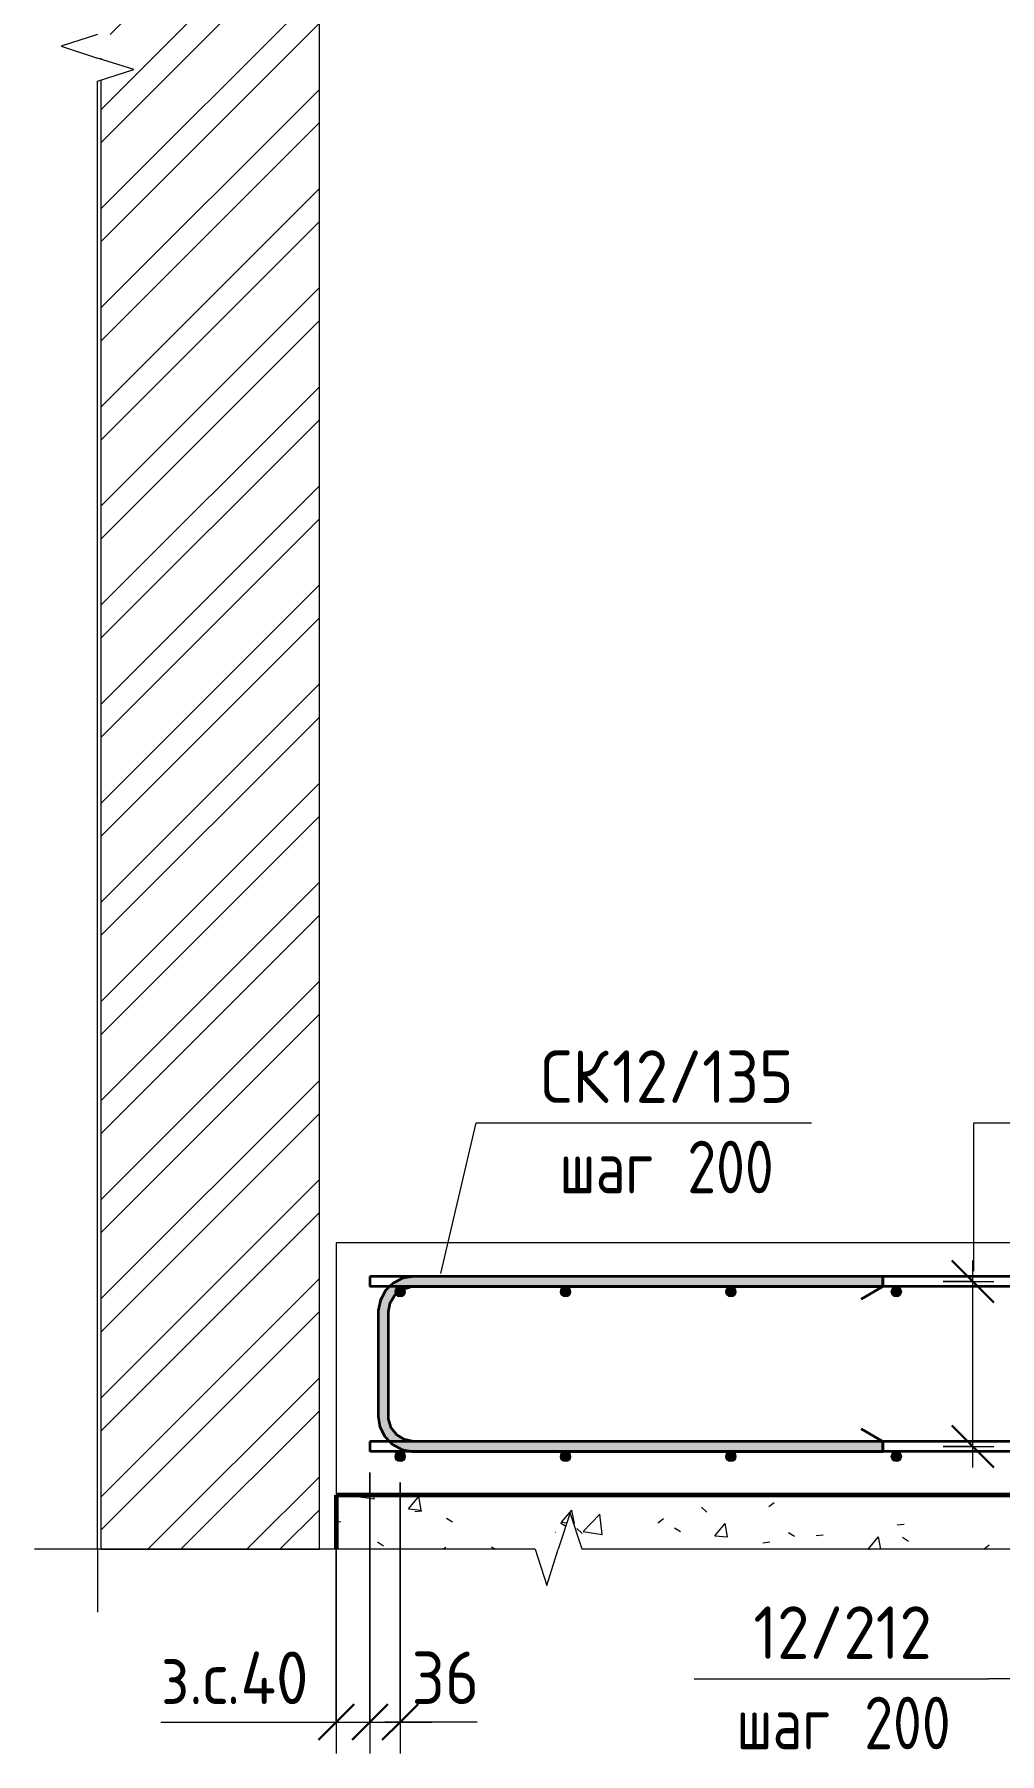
# Model space of a CAD drawing. Header units: millimetres. Extents: x -39709 to 12452, y -4989 to 80275.
# Drawn here: x 2311 to 3459, y -3557 to -1513 of the extents above; entities that cross this region are included whole.
import ezdxf

# ---------------------------------------------------------------- set-up
doc = ezdxf.new("R2010")
doc.units = ezdxf.units.MM
for name, color, linetype, lineweight in [('AA_Dim', 7, 'Continuous', 9), ('AA_Dim-25', 7, 'Continuous', 9), ('AA_Linii', 7, 'Continuous', 9), ('AA_Oformlenie', 7, 'Continuous', 9), ('AA_Vinoska', 7, 'Continuous', 9), ('AF_Pokritie', 7, 'Continuous', 9), ('AF_Stena_Опалубка', 253, 'Continuous', 20), ('KR_Armatura', 7, 'Continuous', 20), ('KR_Armatura_Tonkie', 7, 'Continuous', 20), ('KR_Fundament', 7, 'Continuous', 20)]:
    doc.layers.add(name, color=color, linetype=linetype, lineweight=lineweight)
doc.styles.add('ISOCPEUR_6', font='isocpeur.TTF', dxfattribs={"width": 0.9, "height": 62.5})
doc.styles.add('ISOCPEUR_7', font='isocpeur.TTF', dxfattribs={"width": 0.8, "height": 62.5})
doc.dimstyles.new('00_Точн_3_знака__прозр__2', dxfattribs={"dimscale": 304.8, "dimtxt": 62.672186, "dimasz": 0.139436, "dimexe": 0.123031, "dimexo": 0.082021, "dimgap": 0.008202, "dimtad": 1, "dimdec": 3, "dimrnd": 0.001, "dimdsep": 46, "dimtxsty": 'ISOCPEUR_6', "dimblk1": 'OBLIQUE', "dimblk2": 'OBLIQUE', "dimsah": 1, "dimcen": 0.09, "dimdle": 0.123031, "dimazin": 0, "dimtfac": 1, "dimtdec": 4, "dimtix": 1, "dimtmove": 1, "dimatfit": 3, "dimfxl": 1, "dimtvp": 1, "dimtolj": 1, "dimtzin": 0, "dimlwd": 18, "dimlwe": 18, "dimarcsym": 2})
doc.dimstyles.new('10_Раскладка_арматуры_с_засечками_3', dxfattribs={"dimscale": 304.8, "dimtxt": 0.18, "dimasz": 0.164042, "dimexe": 0.082021, "dimexo": 0, "dimgap": 0, "dimtad": 1, "dimdec": 3, "dimrnd": 0.001, "dimdsep": 46, "dimtxsty": 'ISOCPEUR_6', "dimblk1": 'OBLIQUE', "dimblk2": 'OBLIQUE', "dimsah": 1, "dimcen": 0.09, "dimdle": 0.082021, "dimazin": 0, "dimtfac": 1, "dimtdec": 4, "dimtix": 1, "dimtmove": 0, "dimatfit": 3, "dimfxl": 1, "dimtvp": 1, "dimtolj": 1, "dimtzin": 0, "dimlwd": 18, "dimlwe": 18, "dimarcsym": 2})

# ---------------------------------------------------------------- blocks, each defined once
blk = doc.blocks.new('350_Стержень П торец СК-СГ _НесАрм_РабПлоск_ - 350_Стержень П торец СК-СГ _НесАрм_РабПлоск_-4145397-2-2 Армирование')
at = {"layer": 'KR_Armatura_Tonkie', "lineweight": 35}
for p, q in [((-78704.8, -3011.6), (-78697.3, -3005.7)), ((-78695.4, -3005), (-78687.9, -3002.7)), ((-78125, -2990), (-78683, -2990)), ((-78683, -3002), (-78125, -3002)), ((-78125, -3002), (-78150.9, -3017)), ((-78125, -3001.8), (-78125, -2990.2)), ((-78125, -2990.2), (-78125, -3001.8)), ((-78713, -3032), (-78711.2, -3022.5)), ((-78710.2, -3020), (-78706.2, -3013.5)), ((-78725, -3032), (-78725, -3156)), ((-78713, -3156), (-78713, -3032)), ((-78710, -3168.5), (-78712.3, -3161)), ((-78703.3, -3177.9), (-78709.2, -3170.3)), ((-78695, -3183.2), (-78701.5, -3179.3)), ((-78683, -3186), (-78692.5, -3184.3)), ((-78125, -3186), (-78683, -3186)), ((-78125, -3186), (-78150.9, -3171)), ((-78125, -3186.2), (-78125, -3197.8)), ((-78125, -3197.8), (-78125, -3186.2)), ((-78683, -3198), (-78125, -3198))]:
    blk.add_line(p, q, dxfattribs=at)
at = {"layer": 'KR_Armatura_Tonkie', "lineweight": 35, "flags": 128}
for points in [[(-78714.6, -3004.9), (-78716.4, -3006.6), (-78717.5, -3008.6)], [(-78705.6, -2996.9), (-78707.1, -2997.7), (-78709.2, -2999.7)], [(-78694.8, -2991.8), (-78695.6, -2992), (-78698.4, -2993.3)], [(-78721.1, -3015.3), (-78722.5, -3017.9), (-78722.8, -3019.4)], [(-78724.4, -3027.6), (-78724.9, -3030.5), (-78725, -3032)], [(-78723.1, -3167.8), (-78723, -3168.7), (-78721.6, -3171.4)], [(-78718, -3178.7), (-78717.3, -3180.2), (-78715.3, -3182.3)], [(-78710.1, -3187.7), (-78708.4, -3189.4), (-78706.4, -3190.5)], [(-78699.7, -3194.1), (-78697.1, -3195.5), (-78695.6, -3195.8)], [(-78687.3, -3197.4), (-78684.5, -3198), (-78683, -3198)]]:
    blk.add_lwpolyline(points, dxfattribs=at)
blk = doc.blocks.new('350_Стержень П торец СК-СГ _НесАрм_РабПлоск_ - 350_Стержень П торец СК-СГ _НесАрм_РабПлоск_-V32-2-2 Армирование')
at = {"layer": 'KR_Armatura_Tonkie', "lineweight": 35}
for points in [[(-78725, -3032), (-78713, -3032), (-78711.8, -3024), (-78708.6, -3016.6), (-78703.9, -3010.5), (-78698, -3006), (-78689.7, -3002.9), (-78683, -3001.8), (-78683, -2990), (-78693.8, -2991.4), (-78704, -2995.6), (-78712.7, -3002.3), (-78719.3, -3011), (-78723.5, -3021.1), (-78724.2, -3025.9)], [(-78125, -3002), (-78125, -2990), (-78683, -2990.2), (-78683, -3002), (-78182.8, -3002)], [(-78719, -3156), (-78713, -3156), (-78713.2, -3032), (-78725, -3032), (-78724.8, -3156), (-78720.5, -3156)], [(-78683, -3198), (-78683, -3186), (-78690.7, -3185), (-78698.4, -3181.7), (-78704.2, -3177.2), (-78708.9, -3171), (-78711.9, -3163.8), (-78713.2, -3156), (-78725, -3156), (-78723.5, -3166.9), (-78719.3, -3177), (-78712.3, -3186), (-78703.9, -3192.4), (-78693.8, -3196.6), (-78689.1, -3197.2)], [(-78125, -3198), (-78125, -3186), (-78683, -3186.2), (-78683, -3198), (-78182.8, -3198)]]:
    blk.add_hatch(color=256, dxfattribs=at).paths.add_polyline_path(points)
for p, q in [((-78125, -2990), (-78683, -2990)), ((-78683, -3002), (-78125, -3002)), ((-78125, -3002), (-78150.9, -3017)), ((-78125, -2990), (-78125, -3002)), ((-78125, -3001.8), (-78125, -2990.2)), ((-78725, -3032), (-78725, -3156)), ((-78713, -3156), (-78713, -3032)), ((-78125, -3186), (-78683, -3186)), ((-78125, -3186), (-78150.9, -3171)), ((-78125, -3186), (-78125, -3198)), ((-78125, -3197.8), (-78125, -3186.2)), ((-78683, -3198), (-78125, -3198))]:
    blk.add_line(p, q, dxfattribs=at)
at = {"layer": 'KR_Armatura_Tonkie', "lineweight": 35, "flags": 128}
for points in [[(-78711.6, -3002), (-78716.4, -3006.6), (-78722.5, -3017.9), (-78724.9, -3030.5), (-78725, -3032)], [(-78713, -3032), (-78711, -3021.3), (-78705.4, -3012.1), (-78696.8, -3005.4), (-78686.5, -3002.2), (-78683, -3002)], [(-78683, -2990), (-78695.6, -2992), (-78707.1, -2997.7), (-78711.6, -3002)], [(-78725, -3156), (-78723, -3168.7), (-78717.3, -3180.2), (-78711.7, -3186)], [(-78683, -3186), (-78693.6, -3184), (-78702.9, -3178.4), (-78709.5, -3169.9), (-78712.7, -3159.5), (-78713, -3156)], [(-78711.7, -3186), (-78708.4, -3189.4), (-78697.1, -3195.5), (-78684.5, -3198), (-78683, -3198)]]:
    blk.add_lwpolyline(points, dxfattribs=at)
blk = doc.blocks.new('011_Прямоугольник обрыва _ЭлУзла_ - 011_Прямоугольник обрыва _ЭлУзла_-4146452-2-2 Армирование')
at = {"layer": 'AA_Oformlenie'}
for p, q in [((-79058.8, -3314.3), (-79058.8, -1568.2)), ((-78538.4, -3314.3), (-79058.8, -3314.3)), ((-77442.7, -3314.3), (-78482.8, -3314.3))]:
    blk.add_line(p, q, dxfattribs=at)
blk = doc.blocks.new('DIMBLOCK103-2-2 Армирование')
at = {"layer": 'AA_Dim-25', "lineweight": 30}
for p, q in [((3426.8, -2996), (3401.8, -2971)), ((3426.8, -2996), (3451.8, -3021)), ((3426.8, -3192), (3401.8, -3167)), ((3426.8, -3192), (3451.8, -3217))]:
    blk.add_line(p, q, dxfattribs=at)
at = {"layer": 'AA_Dim-25', "lineweight": 18}
for p, q in [((3426.8, -3217), (3426.8, -2971)), ((3391.4, -2996), (3451.8, -2996)), ((3426.8, -2996), (3391.4, -2996)), ((3391.4, -3192), (3451.8, -3192)), ((3426.8, -3192), (3391.4, -3192))]:
    blk.add_line(p, q, dxfattribs=at)
blk = doc.blocks.new('_Oblique')
at = {"color": 0, "linetype": 'ByBlock', "lineweight": -2}
blk.add_line((-0.5, -0.5), (0.5, 0.5), dxfattribs=at)
blk = doc.blocks.new('DIMBLOCK117-2-2 Армирование')
at = {"layer": 'AA_Dim-25', "lineweight": 18}
for p, q in [((2710, -3223), (2710, -3557.4)), ((2710, -3519.9), (2710, -3223)), ((2670, -3275), (2670, -3557.4)), ((2670, -3519.9), (2670, -3275)), ((2461.5, -3519.9), (2670.9, -3519.9)), ((2632.5, -3519.9), (2710, -3519.9)), ((2670.9, -3519.9), (2690, -3519.9))]:
    blk.add_line(p, q, dxfattribs=at)
at = {"layer": 'AA_Dim-25', "lineweight": 30}
for p, q in [((2670, -3519.9), (2691.3, -3498.7)), ((2710, -3519.9), (2731.3, -3498.7)), ((2670, -3519.9), (2648.8, -3541.2)), ((2710, -3519.9), (2688.8, -3541.2))]:
    blk.add_line(p, q, dxfattribs=at)
at = {"layer": 'AA_Dim-25', "color": 0, "lineweight": 18, "insert": (2461.5, -3436), "char_height": 62.5, "width": 221.363, "attachment_point": 1, "line_spacing_factor": 1.135194, "style": 'ISOCPEUR_6'}
blk.add_mtext('з.с.40', dxfattribs=at)
blk = doc.blocks.new('DIMBLOCK118-2-2 Армирование')
at = {"layer": 'AA_Dim-25', "lineweight": 18}
for p, q in [((2710, -3223), (2710, -3557.4)), ((2710, -3519.9), (2710, -3223)), ((2746, -3235), (2746, -3557.4)), ((2746, -3519.9), (2746, -3235)), ((2710, -3519.9), (2783.5, -3519.9)), ((2734.6, -3519.9), (2728, -3519.9)), ((2837.6, -3519.9), (2734.6, -3519.9))]:
    blk.add_line(p, q, dxfattribs=at)
at = {"layer": 'AA_Dim-25', "lineweight": 30}
for p, q in [((2710, -3519.9), (2731.3, -3498.7)), ((2746, -3519.9), (2767.3, -3498.7)), ((2710, -3519.9), (2688.8, -3541.2)), ((2746, -3519.9), (2724.8, -3541.2))]:
    blk.add_line(p, q, dxfattribs=at)
at = {"layer": 'AA_Dim-25', "color": 0, "lineweight": 18, "insert": (2759.6, -3436), "char_height": 62.5, "width": 93.654, "attachment_point": 1, "line_spacing_factor": 1.135194, "style": 'ISOCPEUR_6'}
blk.add_mtext('36', dxfattribs=at)
blk = doc.blocks.new('042_М_Арматуры - Диам длина поз _ Комментарий-3662934-2-2 Армирование')
at = {"layer": 'AA_Vinoska'}
blk.add_line((-77986.3, -2807.2), (-77636.3, -2807.2), dxfattribs=at)

msp = doc.modelspace()

# ---------------------------------------------------------------- hatches: boundary and pattern name
at = {"layer": 'AA_Oformlenie'}
h = msp.add_hatch(dxfattribs=at)
h.set_pattern_fill('FP_15', color=250, style=0, pattern_type=2)
h.set_pattern_definition([(45, (5406.62, 825), (-58.9331, 58.9331), []), (45, (5445.91, 825), (-58.9331, 58.9331), [])])
h.paths.add_polyline_path([(2390.0174, -3314.3051), (2650.0174, -3314.3051), (2650.0174, 3780), (2390.0174, 3780), (2390.0174, 2034.5781), (2405.8233, 2034.5781), (2405.8233, 2006.4237), (2390.0174, 2006.4237), (2390.0174, 2005.2106), (2429.4982, 1992.6737), (2390.0174, 1980.1369), (2390.0174, -1512.5745), (2405.8233, -1512.5745), (2405.8233, -1540.7288), (2390.0174, -1540.7288), (2390.0174, -1541.942), (2429.4982, -1554.4788), (2390.0174, -1567.0157), (2390.0174, -3310.4847)])
at = {"layer": 'AF_Pokritie'}
h = msp.add_hatch(dxfattribs=at)
h.set_pattern_fill('FP_14', color=256, style=0, pattern_type=2)
h.set_pattern_definition([(50, (5406.62, 825), (182.1847, -15.939), [19.05, -209.55]), (355, (5406.62, 825), (-35.2424, 191.0566), [15.24, -167.64]), (100.451, (5421.8, 823.67), (146.9425, 175.117), [16.19, -178.09]), (46.184, (5406.62, 875.8), (271.079, -42.043), [28.575, -314.325]), (96.636, (5429.2, 872.3), (237.403, 247.427), [24.285, -267.135]), (351.184, (5406.62, 875.8), (237.405, 247.425), [22.86, -251.46]), (21, (5432.02, 863.1), (151.615, -102.2655), [19.05, -209.55]), (326, (5432.02, 863.1), (61.8024, 184.188), [15.24, -167.64]), (71.451, (5444.65, 854.58), (213.417, 81.9214), [16.19, -178.09]), (37.5, (5406.62, 825), (3.0883, 84.5551), [8.382, -157.226, 8.382, -161.798, -168.275]), (37.5, (5406.62, 825), (3.0883, 84.5551), [-335.788, 8.382, -159.893]), (7.5, (5406.62, 825), (66.8194, 100.1807), [8.382, -88.646, 8.382, -153.416, -64.135]), (7.5, (5406.62, 825), (66.8194, 100.1807), [-258.826, 8.382, -55.753]), (327.5, (5349.976, 825), (135.5905, -5.7289), [8.382, -55.118, 8.382, -189.738, -262.89]), (327.5, (5349.976, 825), (135.5905, -5.7289), [-261.62, 8.382, -254.508]), (317.5, (5324.58, 825), (148.129, 25.4268), [8.382, -74.168, 8.382, -123.19, -186.69]), (317.5, (5324.58, 825), (148.129, 25.4268), [-214.122, 8.382, -178.308])])
h.paths.add_polyline_path([(4349.5704, -3314.3051), (4495.0174, -3314.3051), (4495.0174, -3250), (2670.0174, -3250), (2670.0174, -3314.3051), (2906.5593, -3314.3051), (2906.5593, -3294.2274), (2934.0593, -3294.2274), (2934.0593, -3314.3051), (2948.1365, -3270.98), (2962.2136, -3314.3051), (4002.2839, -3314.3051), (4002.2839, -3294.2274), (4029.7839, -3294.2274), (4029.7839, -3314.3051), (4043.8611, -3270.98), (4057.9383, -3314.3051), (4168.3365, -3314.3051)])
at = {"layer": 'KR_Armatura'}
h = msp.add_hatch(color=256, dxfattribs=at)
edge = h.paths.add_edge_path()
edge.add_arc((2746.0174, -3008), 6, 0, 360)
for points in [[(2743.0174, -3013.1962), (2749.0174, -3013.1962), (2752.0174, -3008), (2749.0174, -3002.8038), (2743.0174, -3002.8038), (2740.0174, -3008), (2741.1194, -3009.9087)], [(2939.6424, -3013.1962), (2945.6424, -3013.1962), (2948.6424, -3008), (2945.6424, -3002.8038), (2939.6424, -3002.8038), (2936.6424, -3008)], [(3136.2674, -3013.1962), (3142.2674, -3013.1962), (3145.2674, -3008), (3142.2674, -3002.8038), (3136.2674, -3002.8038), (3133.2674, -3008)], [(3332.8924, -3013.1962), (3338.8924, -3013.1962), (3341.8924, -3008), (3338.8924, -3002.8038), (3332.8924, -3002.8038), (3329.8924, -3008)], [(2749.0174, -3209.1962), (2752.0174, -3204), (2749.0174, -3198.8038), (2743.0174, -3198.8038), (2740.0174, -3204), (2743.0174, -3209.1962)], [(2939.6424, -3209.1962), (2945.6424, -3209.1962), (2948.6424, -3204), (2945.6424, -3198.8038), (2939.6424, -3198.8038), (2936.6424, -3204)], [(3136.2674, -3209.1962), (3142.2674, -3209.1962), (3145.2674, -3204), (3142.2674, -3198.8038), (3136.2674, -3198.8038), (3133.2674, -3204)], [(3332.8924, -3209.1962), (3338.8924, -3209.1962), (3341.8924, -3204), (3338.8924, -3198.8038), (3332.8924, -3198.8038), (3329.8924, -3204)]]:
    msp.add_hatch(color=256, dxfattribs=at).paths.add_polyline_path(points)
h = msp.add_hatch(color=256, dxfattribs=at)
edge = h.paths.add_edge_path()
edge.add_arc((2942.6424, -3008), 6, 0, 360)
h = msp.add_hatch(color=256, dxfattribs=at)
edge = h.paths.add_edge_path()
edge.add_arc((3139.2674, -3008), 6, 0, 360)
h = msp.add_hatch(color=256, dxfattribs=at)
edge = h.paths.add_edge_path()
edge.add_arc((3335.8924, -3008), 6, 0, 360)
h = msp.add_hatch(color=256, dxfattribs=at)
edge = h.paths.add_edge_path()
edge.add_arc((2746.0174, -3204), 6, 0, 360)
h = msp.add_hatch(color=256, dxfattribs=at)
edge = h.paths.add_edge_path()
edge.add_arc((2942.6424, -3204), 6, 0, 360)
h = msp.add_hatch(color=256, dxfattribs=at)
edge = h.paths.add_edge_path()
edge.add_arc((3139.2674, -3204), 6, 0, 360)
h = msp.add_hatch(color=256, dxfattribs=at)
edge = h.paths.add_edge_path()
edge.add_arc((3335.8924, -3204), 6, 0, 360)

# ---------------------------------------------------------------- linework, layer by layer
at = {"layer": 'AA_Linii'}
for p, q in [((2650.0174, -3314.3051), (2650.0174, 3780)), ((2390.0174, -1540.7288), (2390.0174, -1541.942)), ((2390.0174, -1567.0157), (2390.0174, -3314.3051)), ((2390.0174, -3314.3051), (2650.0174, -3314.3051))]:
    msp.add_line(p, q, dxfattribs=at)
at = {"layer": 'AA_Vinoska'}
for p, q in [((2386.197, -1512.5745), (2342.8719, -1526.6516)), ((2342.8719, -1526.6516), (2386.197, -1540.7288)), ((2429.4982, -1554.4788), (2386.197, -1540.7288)), ((2386.197, -1568.2288), (2429.4982, -1554.4788)), ((2794.3876, -2986.3886), (2836.4778, -2807.2121)), ((2836.4778, -2807.2121), (2885.2138, -2807.2121)), ((3428.0776, -2807.2121), (3458.6657, -2807.2121)), ((3428.0776, -2983.4581), (3428.0776, -2807.2121)), ((2948.1365, -3270.98), (2934.0593, -3314.3051)), ((2962.2136, -3314.3051), (2948.1365, -3270.98)), ((2386.197, -3314.3051), (2311.197, -3314.3051)), ((2386.197, -3314.3051), (2386.197, -3389.3051)), ((2906.5593, -3314.3051), (2920.3093, -3357.6063)), ((2920.3093, -3357.6063), (2934.0593, -3314.3051)), ((3471.775, -3468.4989), (3445.5565, -3468.4989)), ((3471.775, -3468.4989), (3445.5565, -3468.4989))]:
    msp.add_line(p, q, dxfattribs=at)
at = {"layer": 'AF_Pokritie', "lineweight": 60}
for p, q in [((4495.0174, -3250), (2670.0174, -3250)), ((2670.0174, -3250), (2670.0174, -3314.3051))]:
    msp.add_line(p, q, dxfattribs=at)
at = {"layer": 'AF_Stena_Опалубка'}
msp.add_line((2650.0174, -3314.3051), (2650.0174, 3780), dxfattribs=at)
at = {"layer": 'KR_Armatura'}
for p, q in [((2743.0174, -3002.8038), (2740.0174, -3008)), ((2749.0174, -3002.8038), (2743.0174, -3002.8038)), ((2752.0174, -3008), (2749.0174, -3002.8038)), ((2939.6424, -3002.8038), (2936.6424, -3008)), ((2945.6424, -3002.8038), (2939.6424, -3002.8038)), ((2948.6424, -3008), (2945.6424, -3002.8038)), ((3136.2674, -3002.8038), (3133.2674, -3008)), ((3142.2674, -3002.8038), (3136.2674, -3002.8038)), ((3145.2674, -3008), (3142.2674, -3002.8038)), ((3332.8924, -3002.8038), (3329.8924, -3008)), ((3338.8924, -3002.8038), (3332.8924, -3002.8038)), ((3341.8924, -3008), (3338.8924, -3002.8038)), ((2740.0174, -3008), (2741.1194, -3009.9087)), ((2741.1194, -3009.9087), (2743.0174, -3013.1962)), ((2743.0174, -3013.1962), (2749.0174, -3013.1962)), ((2749.0174, -3013.1962), (2752.0174, -3008)), ((2936.6424, -3008), (2939.6424, -3013.1962)), ((2939.6424, -3013.1962), (2945.6424, -3013.1962)), ((2945.6424, -3013.1962), (2948.6424, -3008)), ((3133.2674, -3008), (3136.2674, -3013.1962)), ((3136.2674, -3013.1962), (3142.2674, -3013.1962)), ((3142.2674, -3013.1962), (3145.2674, -3008)), ((3329.8924, -3008), (3332.8924, -3013.1962)), ((3332.8924, -3013.1962), (3338.8924, -3013.1962)), ((3338.8924, -3013.1962), (3341.8924, -3008)), ((2743.0174, -3198.8038), (2740.0174, -3204)), ((2740.0174, -3204), (2743.0174, -3209.1962)), ((2749.0174, -3198.8038), (2743.0174, -3198.8038)), ((2743.0174, -3209.1962), (2749.0174, -3209.1962)), ((2752.0174, -3204), (2749.0174, -3198.8038)), ((2749.0174, -3209.1962), (2752.0174, -3204)), ((2939.6424, -3198.8038), (2936.6424, -3204)), ((2936.6424, -3204), (2939.6424, -3209.1962)), ((2945.6424, -3198.8038), (2939.6424, -3198.8038)), ((2939.6424, -3209.1962), (2945.6424, -3209.1962)), ((2948.6424, -3204), (2945.6424, -3198.8038)), ((2945.6424, -3209.1962), (2948.6424, -3204)), ((3136.2674, -3198.8038), (3133.2674, -3204)), ((3133.2674, -3204), (3136.2674, -3209.1962)), ((3142.2674, -3198.8038), (3136.2674, -3198.8038)), ((3136.2674, -3209.1962), (3142.2674, -3209.1962)), ((3145.2674, -3204), (3142.2674, -3198.8038)), ((3142.2674, -3209.1962), (3145.2674, -3204)), ((3332.8924, -3198.8038), (3329.8924, -3204)), ((3329.8924, -3204), (3332.8924, -3209.1962)), ((3338.8924, -3198.8038), (3332.8924, -3198.8038)), ((3332.8924, -3209.1962), (3338.8924, -3209.1962)), ((3341.8924, -3204), (3338.8924, -3198.8038)), ((3338.8924, -3209.1962), (3341.8924, -3204))]:
    msp.add_line(p, q, dxfattribs=at)
for centre in [(2746.0174, -3008), (2942.6424, -3008), (3139.2674, -3008), (3335.8924, -3008), (2746.0174, -3204), (2942.6424, -3204), (3139.2674, -3204), (3335.8924, -3204)]:
    msp.add_circle(centre, 6, dxfattribs=at)
at = {"layer": 'KR_Armatura_Tonkie', "lineweight": 35}
for p, q in [((4355.0174, -2990), (2710.0174, -2990)), ((2710.0174, -2990), (2710.0174, -3002)), ((4355.0174, -3002), (2710.0174, -3002)), ((4355.0174, -3186), (2710.0174, -3186)), ((2710.0174, -3186), (2710.0174, -3198)), ((4355.0174, -3198), (2710.0174, -3198))]:
    msp.add_line(p, q, dxfattribs=at)
at = {"layer": 'KR_Fundament'}
for p, q in [((4195.0174, -2950), (2670.0174, -2950)), ((2670.0174, -2950), (2670.0174, -3250)), ((2670.0174, -3250), (4395.0174, -3250))]:
    msp.add_line(p, q, dxfattribs=at)

# ---------------------------------------------------------------- block references
at = {"layer": 'AA_Oformlenie'}
msp.add_blockref('011_Прямоугольник обрыва _ЭлУзла_ - 011_Прямоугольник обрыва _ЭлУзла_-4146452-2-2 Армирование', (81444.9737, 0), dxfattribs=at)
at = {"layer": 'AA_Vinoska'}
for p in [(80871.5217, 0), (81444.9737, 0), (81081.8645, -661.2867), (81081.8645, -661.2867)]:
    msp.add_blockref('042_М_Арматуры - Диам длина поз _ Комментарий-3662934-2-2 Армирование', p, dxfattribs=at)
at = {"layer": 'KR_Armatura_Tonkie', "lineweight": 35}
for name in ['350_Стержень П торец СК-СГ _НесАрм_РабПлоск_ - 350_Стержень П торец СК-СГ _НесАрм_РабПлоск_-4145397-2-2 Армирование', '350_Стержень П торец СК-СГ _НесАрм_РабПлоск_ - 350_Стержень П торец СК-СГ _НесАрм_РабПлоск_-V32-2-2 Армирование']:
    msp.add_blockref(name, (81444.9737, 0), dxfattribs=at)

# ---------------------------------------------------------------- texts
at = {"layer": 'AA_Vinoska', "char_height": 62.5, "attachment_point": 1}
for s, insert, width, style in [('СК', (2913.0798, -2720.9559), 102.816422, 'ISOCPEUR_6'), ('12/135', (2997.9118, -2720.9559), 263.354344, 'ISOCPEUR_6'), (' 200', (3055.6402, -2828.4322), 166.751, 'ISOCPEUR_7'), ('шаг', (2935.2548, -2828.4322), 145.907125, 'ISOCPEUR_7'), ('12/212', (3165.9475, -3382.2426), 263.354344, 'ISOCPEUR_6'), ('12/212', (3165.9475, -3382.2426), 263.354344, 'ISOCPEUR_6'), (' 200', (3265.983, -3489.7189), 166.751, 'ISOCPEUR_7'), ('шаг', (3145.5975, -3489.7189), 145.907125, 'ISOCPEUR_7')]:
    msp.add_mtext(s, dxfattribs=dict(at, insert=insert, width=width, style=style))

# ---------------------------------------------------------------- dimensions: what is measured, and where the dimension line sits
at = {"layer": 'AA_Dim', "lineweight": 18}
dim = msp.add_linear_dim(base=(3426.7709, -2996), p1=(3391.4156, -3192), p2=(3391.4156, -2996), angle=90, dimstyle='10_Раскладка_арматуры_с_засечками_3', override={"dimpost": '<>', "dimfxl": 196}, dxfattribs=at)
dim.commit()
dim.dimension.update_dxf_attribs({"geometry": 'DIMBLOCK103-2-2 Армирование', "text_midpoint": (3395.5209, -3094)})
for base, p1, p2, override, picture, middle in [((2710.0174, -3519.9072), (2670.0174, -3250), (2710.0174, -3198), {"dimpost": 'з.с.<>', "dimfxl": 65.604878}, 'DIMBLOCK117-2-2 Армирование', (2572.1434, -3477.654)), ((2746.0174, -3519.9072), (2710.0174, -3198), (2746.0174, -3210), {"dimpost": '<>', "dimfxl": 37.947332}, 'DIMBLOCK118-2-2 Армирование', (2806.4156, -3477.654))]:
    dim = msp.add_linear_dim(base=base, p1=p1, p2=p2, dimstyle='00_Точн_3_знака__прозр__2', override=override, dxfattribs=at)
    dim.commit()
    dim.dimension.update_dxf_attribs({"geometry": picture, "text_midpoint": middle, "dimtype": 160})

doc.saveas('drawing.dxf')
